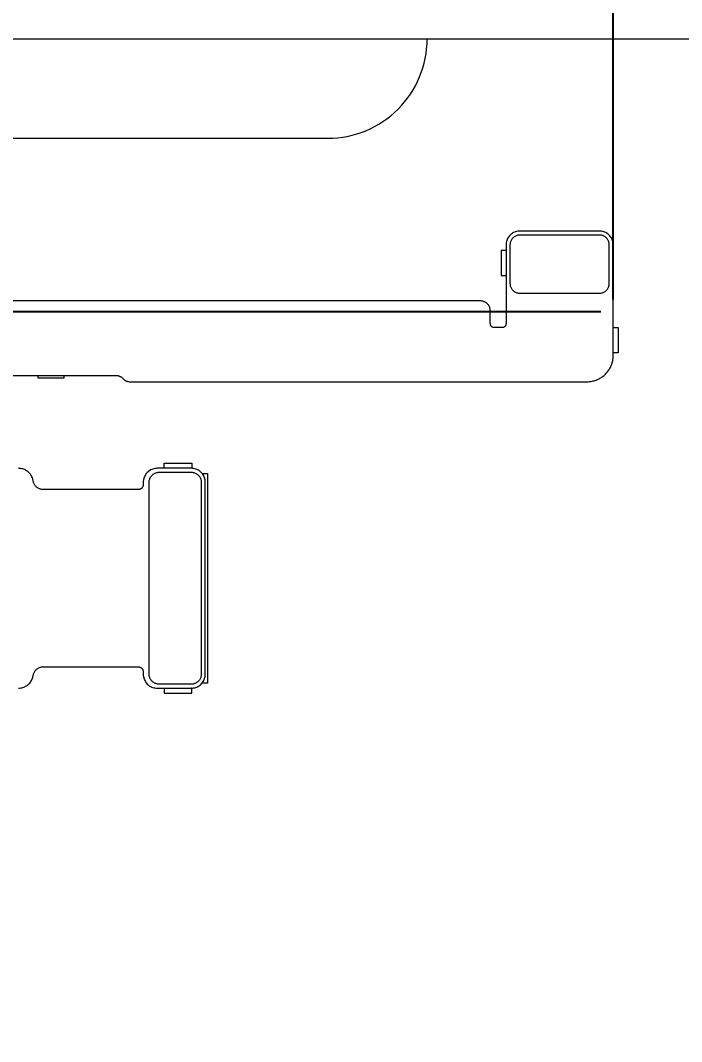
# Model space of a CAD drawing. Header units: millimetres. Extents: x 1863 to 2194, y 977 to 1295.
# Drawn here: x 1983.2 to 2016.5, y 1201.7 to 1253.1 of the extents above; entities that cross this region are included whole.
import ezdxf

# ---------------------------------------------------------------- set-up
doc = ezdxf.new("R2010")
doc.units = ezdxf.units.MM
doc.layers.add('05 Tray 實際版框', color=220, linetype='Continuous', lineweight=25)
doc.layers.add('2', color=7, linetype='Continuous', true_color=0xffffff)
doc.layers.add('BMLJ', color=4, linetype='Continuous')
doc.styles.get("Standard").update_dxf_attribs({"font": 'txt', "bigfont": 'gbcbig.shx'})
doc.dimstyles.new('ISO-25', dxfattribs={"dimtxt": 2.5, "dimasz": 2.5, "dimexe": 1.25, "dimexo": 0.625, "dimtad": 1, "dimtxsty": 'Standard', "dimcen": 2.5, "dimadec": 0, "dimazin": 0, "dimtfac": 1, "dimtmove": 0, "dimatfit": 3, "dimfxl": 1, "dimarcsym": 0})

# ---------------------------------------------------------------- blocks, each defined once
blk = doc.blocks.new('*D7')
at = {"layer": 'BMLJ', "color": 0, "lineweight": -2, "transparency": 16777216}
for p, q in [((2013.09, 1239.085), (2013.09, 1292.587)), ((2156.09, 1239.085), (2156.09, 1292.587)), ((2015.59, 1291.337), (2153.59, 1291.337))]:
    blk.add_line(p, q, dxfattribs=at)
at = {"layer": 'BMLJ', "color": 0, "transparency": 16777216}
for points in [[(2015.59, 1291.753), (2015.59, 1290.92), (2013.09, 1291.337)], [(2153.59, 1291.753), (2153.59, 1290.92), (2156.09, 1291.337)]]:
    blk.add_solid(points, dxfattribs=at)
at = {"layer": 'BMLJ', "color": 0, "transparency": 16777216, "insert": (2084.59, 1293.212), "char_height": 2.5, "attachment_point": 5}
blk.add_mtext('143', dxfattribs=at)
blk = doc.blocks.new('*D8')
at = {"layer": 'BMLJ', "color": 0, "lineweight": -2, "transparency": 16777216}
for p, q in [((2012.465, 1238.46), (1865.418, 1238.46)), ((1866.668, 1235.96), (1866.668, 1154.96)), ((2012.465, 1152.46), (1865.418, 1152.46))]:
    blk.add_line(p, q, dxfattribs=at)
at = {"layer": 'BMLJ', "color": 0, "transparency": 16777216}
for points in [[(1866.251, 1235.96), (1867.084, 1235.96), (1866.668, 1238.46)], [(1866.251, 1154.96), (1867.084, 1154.96), (1866.668, 1152.46)]]:
    blk.add_solid(points, dxfattribs=at)
at = {"layer": 'BMLJ', "color": 0, "transparency": 16777216, "insert": (1864.793, 1195.46), "char_height": 2.5, "attachment_point": 5, "rotation": 90}
blk.add_mtext('86', dxfattribs=at)

msp = doc.modelspace()

# ---------------------------------------------------------------- linework, layer by layer
at = {"layer": '05 Tray 實際版框', "lineweight": 0, "ltscale": 0.2}
msp.add_line((1903.966, 1252.203), (2003.716, 1252.203), dxfattribs=at)
msp.add_lwpolyline([(1953.716, 1252.203), (1953.716, 1252.201), (1953.716, 1252.201, 0.414214), (1958.716, 1247.201), (1998.716, 1247.201, 0.414214), (2003.716, 1252.201), (2003.716, 1252.203)], format="xyb", dxfattribs=at)
msp.add_lwpolyline([(2003.716, 1252.203), (2177.895, 1252.203)], dxfattribs=at)
at = {"layer": '2', "color": 35, "linetype": 'Continuous', "lineweight": 18}
for p, q in [((2007.689, 1241.548), (2007.439, 1241.548)), ((2007.439, 1241.548), (2007.439, 1240.286)), ((2007.439, 1240.286), (2007.689, 1240.286)), ((2013.088, 1237.667), (2013.339, 1237.667)), ((2013.339, 1237.667), (2013.339, 1236.405)), ((2013.339, 1236.405), (2013.088, 1236.405)), ((1984.14, 1235.115), (1984.14, 1235.263)), ((1985.427, 1235.115), (1984.14, 1235.115)), ((1985.427, 1235.263), (1985.427, 1235.115)), ((1990.473, 1230.584), (1990.473, 1230.834)), ((1990.473, 1230.834), (1991.873, 1230.834)), ((1991.873, 1230.834), (1991.873, 1230.584)), ((1992.396, 1230.317), (1992.663, 1230.317)), ((1992.663, 1230.317), (1992.663, 1219.758)), ((1992.663, 1219.758), (1992.377, 1219.758)), ((1990.473, 1219.514), (1990.473, 1219.264)), ((1990.473, 1219.264), (1991.873, 1219.264)), ((1991.873, 1219.514), (1991.848, 1219.514)), ((1991.873, 1219.264), (1991.873, 1219.514))]:
    msp.add_line(p, q, dxfattribs=at)
for points, degree in [([(2007.824, 1242.244), (2007.805, 1242.213), (2007.786, 1242.182), (2007.767, 1242.152)], 3), ([(2007.894, 1242.325), (2007.87, 1242.298), (2007.847, 1242.271), (2007.824, 1242.244)], 3), ([(2007.975, 1242.395), (2007.948, 1242.372), (2007.921, 1242.348), (2007.894, 1242.325)], 3), ([(2008.067, 1242.452), (2008.036, 1242.433), (2008.006, 1242.414), (2007.975, 1242.395)], 3), ([(2008.093, 1242.234), (2008.073, 1242.217), (2008.054, 1242.2), (2008.035, 1242.184)], 3), ([(2008.167, 1242.494), (2008.134, 1242.48), (2008.1, 1242.466), (2008.067, 1242.452)], 3), ([(2008.158, 1242.274), (2008.136, 1242.261), (2008.115, 1242.247), (2008.093, 1242.234)], 3), ([(2008.23, 1242.305), (2008.206, 1242.295), (2008.182, 1242.285), (2008.158, 1242.274)], 3), ([(2008.275, 1242.521), (2008.239, 1242.512), (2008.203, 1242.503), (2008.167, 1242.494)], 3), ([(2008.306, 1242.324), (2008.281, 1242.317), (2008.255, 1242.311), (2008.23, 1242.305)], 3), ([(2008.389, 1242.53), (2008.351, 1242.527), (2008.313, 1242.524), (2008.275, 1242.521)], 3), ([(2008.387, 1242.33), (2008.36, 1242.328), (2008.333, 1242.326), (2008.306, 1242.324)], 3), ([(2012.388, 1242.33), (2008.387, 1242.33)], 1), ([(2012.389, 1242.53), (2008.389, 1242.53)], 1), ([(2012.469, 1242.324), (2012.442, 1242.326), (2012.415, 1242.328), (2012.388, 1242.33)], 3), ([(2012.502, 1242.521), (2012.465, 1242.524), (2012.427, 1242.527), (2012.389, 1242.53)], 3), ([(2012.546, 1242.305), (2012.52, 1242.311), (2012.495, 1242.317), (2012.469, 1242.324)], 3), ([(2012.61, 1242.494), (2012.574, 1242.503), (2012.538, 1242.512), (2012.502, 1242.521)], 3), ([(2012.618, 1242.274), (2012.594, 1242.285), (2012.57, 1242.295), (2012.546, 1242.305)], 3), ([(2012.71, 1242.452), (2012.677, 1242.466), (2012.643, 1242.48), (2012.61, 1242.494)], 3), ([(2012.684, 1242.234), (2012.662, 1242.247), (2012.64, 1242.261), (2012.618, 1242.274)], 3), ([(2012.742, 1242.184), (2012.722, 1242.2), (2012.703, 1242.217), (2012.684, 1242.234)], 3), ([(2012.802, 1242.395), (2012.771, 1242.414), (2012.741, 1242.433), (2012.71, 1242.452)], 3), ([(2012.883, 1242.325), (2012.856, 1242.348), (2012.829, 1242.372), (2012.802, 1242.395)], 3), ([(2012.953, 1242.244), (2012.93, 1242.271), (2012.907, 1242.298), (2012.883, 1242.325)], 3), ([(2013.01, 1242.152), (2012.991, 1242.182), (2012.972, 1242.213), (2012.953, 1242.244)], 3), ([(2007.698, 1241.944), (2007.695, 1241.906), (2007.692, 1241.868), (2007.689, 1241.83)], 3), ([(2007.689, 1241.83), (2007.689, 1237.87)], 1), ([(2007.724, 1242.051), (2007.715, 1242.015), (2007.707, 1241.98), (2007.698, 1241.944)], 3), ([(2007.767, 1242.152), (2007.753, 1242.118), (2007.738, 1242.085), (2007.724, 1242.051)], 3), ([(2007.895, 1241.911), (2007.893, 1241.884), (2007.89, 1241.857), (2007.888, 1241.83)], 3), ([(2007.888, 1241.83), (2007.888, 1239.898)], 1), ([(2007.914, 1241.988), (2007.907, 1241.963), (2007.901, 1241.937), (2007.895, 1241.911)], 3), ([(2007.944, 1242.06), (2007.934, 1242.036), (2007.924, 1242.012), (2007.914, 1241.988)], 3), ([(2007.985, 1242.125), (2007.971, 1242.104), (2007.958, 1242.082), (2007.944, 1242.06)], 3), ([(2008.035, 1242.184), (2008.018, 1242.164), (2008.001, 1242.145), (2007.985, 1242.125)], 3), ([(2012.792, 1242.125), (2012.775, 1242.145), (2012.759, 1242.164), (2012.742, 1242.184)], 3), ([(2012.833, 1242.06), (2012.819, 1242.082), (2012.806, 1242.104), (2012.792, 1242.125)], 3), ([(2012.863, 1241.988), (2012.853, 1242.012), (2012.843, 1242.036), (2012.833, 1242.06)], 3), ([(2012.882, 1241.911), (2012.876, 1241.937), (2012.869, 1241.963), (2012.863, 1241.988)], 3), ([(2012.889, 1241.83), (2012.886, 1241.857), (2012.884, 1241.884), (2012.882, 1241.911)], 3), ([(2012.889, 1239.898), (2012.889, 1241.83)], 1), ([(2013.053, 1242.051), (2013.038, 1242.085), (2013.024, 1242.118), (2013.01, 1242.152)], 3), ([(2013.079, 1241.944), (2013.07, 1241.98), (2013.061, 1242.015), (2013.053, 1242.051)], 3), ([(2013.088, 1241.83), (2013.085, 1241.868), (2013.082, 1241.906), (2013.079, 1241.944)], 3), ([(2013.088, 1236.268), (2013.088, 1241.83)], 1), ([(2007.888, 1239.898), (2007.89, 1239.871), (2007.893, 1239.844), (2007.895, 1239.817)], 3), ([(2007.895, 1239.817), (2007.901, 1239.791), (2007.907, 1239.766), (2007.914, 1239.74)], 3), ([(2007.914, 1239.74), (2007.924, 1239.716), (2007.934, 1239.692), (2007.944, 1239.668)], 3), ([(2007.944, 1239.668), (2007.958, 1239.646), (2007.971, 1239.624), (2007.985, 1239.603)], 3), ([(2012.792, 1239.603), (2012.806, 1239.624), (2012.819, 1239.646), (2012.833, 1239.668)], 3), ([(2012.833, 1239.668), (2012.843, 1239.692), (2012.853, 1239.716), (2012.863, 1239.74)], 3), ([(2012.863, 1239.74), (2012.869, 1239.766), (2012.876, 1239.791), (2012.882, 1239.817)], 3), ([(2012.882, 1239.817), (2012.884, 1239.844), (2012.886, 1239.871), (2012.889, 1239.898)], 3), ([(2007.985, 1239.603), (2008.001, 1239.583), (2008.018, 1239.564), (2008.035, 1239.544)], 3), ([(2008.035, 1239.544), (2008.054, 1239.528), (2008.073, 1239.511), (2008.093, 1239.494)], 3), ([(2008.093, 1239.494), (2008.115, 1239.481), (2008.136, 1239.467), (2008.158, 1239.454)], 3), ([(2008.158, 1239.454), (2008.182, 1239.444), (2008.206, 1239.433), (2008.23, 1239.423)], 3), ([(2008.23, 1239.423), (2008.255, 1239.417), (2008.281, 1239.411), (2008.306, 1239.404)], 3), ([(2008.306, 1239.404), (2008.333, 1239.402), (2008.36, 1239.4), (2008.387, 1239.398)], 3), ([(2008.387, 1239.398), (2012.388, 1239.398)], 1), ([(2012.388, 1239.398), (2012.415, 1239.4), (2012.442, 1239.402), (2012.469, 1239.404)], 3), ([(2012.469, 1239.404), (2012.495, 1239.411), (2012.52, 1239.417), (2012.546, 1239.423)], 3), ([(2012.546, 1239.423), (2012.57, 1239.433), (2012.594, 1239.444), (2012.618, 1239.454)], 3), ([(2012.618, 1239.454), (2012.64, 1239.467), (2012.662, 1239.481), (2012.684, 1239.494)], 3), ([(2012.684, 1239.494), (2012.703, 1239.511), (2012.722, 1239.528), (2012.742, 1239.544)], 3), ([(2012.742, 1239.544), (2012.759, 1239.564), (2012.775, 1239.583), (2012.792, 1239.603)], 3), ([(2006.397, 1239.014), (1931.618, 1239.014)], 1), ([(2006.478, 1239.007), (2006.451, 1239.01), (2006.424, 1239.012), (2006.397, 1239.014)], 3), ([(2006.555, 1238.988), (2006.529, 1238.995), (2006.504, 1239.001), (2006.478, 1239.007)], 3), ([(2006.627, 1238.958), (2006.603, 1238.968), (2006.579, 1238.978), (2006.555, 1238.988)], 3), ([(2006.692, 1238.917), (2006.67, 1238.931), (2006.649, 1238.945), (2006.627, 1238.958)], 3), ([(2006.75, 1238.868), (2006.731, 1238.884), (2006.712, 1238.901), (2006.692, 1238.917)], 3), ([(2006.8, 1238.809), (2006.784, 1238.829), (2006.767, 1238.848), (2006.75, 1238.868)], 3), ([(2006.841, 1238.744), (2006.828, 1238.766), (2006.814, 1238.787), (2006.8, 1238.809)], 3), ([(2006.871, 1238.672), (2006.861, 1238.696), (2006.851, 1238.72), (2006.841, 1238.744)], 3), ([(2006.89, 1238.595), (2006.884, 1238.621), (2006.878, 1238.646), (2006.871, 1238.672)], 3), ([(2006.897, 1238.514), (2006.895, 1238.541), (2006.893, 1238.568), (2006.89, 1238.595)], 3), ([(2006.897, 1237.867), (2006.897, 1238.514)], 1), ([(2006.9, 1237.835), (2006.899, 1237.845), (2006.898, 1237.856), (2006.897, 1237.867)], 3), ([(2006.907, 1237.804), (2006.905, 1237.814), (2006.902, 1237.824), (2006.9, 1237.835)], 3), ([(2006.919, 1237.775), (2006.915, 1237.785), (2006.911, 1237.794), (2006.907, 1237.804)], 3), ([(2006.935, 1237.749), (2006.93, 1237.758), (2006.925, 1237.766), (2006.919, 1237.775)], 3), ([(2006.955, 1237.726), (2006.949, 1237.733), (2006.942, 1237.741), (2006.935, 1237.749)], 3), ([(2006.979, 1237.706), (2006.971, 1237.712), (2006.963, 1237.719), (2006.955, 1237.726)], 3), ([(2007.005, 1237.689), (2006.996, 1237.695), (2006.987, 1237.7), (2006.979, 1237.706)], 3), ([(2007.033, 1237.677), (2007.024, 1237.681), (2007.014, 1237.685), (2007.005, 1237.689)], 3), ([(2007.064, 1237.67), (2007.054, 1237.672), (2007.043, 1237.675), (2007.033, 1237.677)], 3), ([(2007.096, 1237.667), (2007.085, 1237.668), (2007.075, 1237.669), (2007.064, 1237.67)], 3), ([(2007.488, 1237.667), (2007.096, 1237.667)], 1), ([(2007.519, 1237.669), (2007.509, 1237.669), (2007.499, 1237.668), (2007.488, 1237.667)], 3), ([(2007.548, 1237.676), (2007.538, 1237.674), (2007.529, 1237.672), (2007.519, 1237.669)], 3), ([(2007.576, 1237.687), (2007.566, 1237.683), (2007.557, 1237.68), (2007.548, 1237.676)], 3), ([(2007.601, 1237.702), (2007.593, 1237.697), (2007.584, 1237.692), (2007.576, 1237.687)], 3), ([(2007.624, 1237.72), (2007.616, 1237.714), (2007.609, 1237.708), (2007.601, 1237.702)], 3), ([(2007.644, 1237.741), (2007.637, 1237.734), (2007.63, 1237.727), (2007.624, 1237.72)], 3), ([(2007.661, 1237.765), (2007.655, 1237.757), (2007.649, 1237.749), (2007.644, 1237.741)], 3), ([(2007.674, 1237.791), (2007.669, 1237.782), (2007.665, 1237.774), (2007.661, 1237.765)], 3), ([(2007.683, 1237.82), (2007.68, 1237.81), (2007.677, 1237.801), (2007.674, 1237.791)], 3), ([(2007.688, 1237.85), (2007.686, 1237.84), (2007.685, 1237.83), (2007.683, 1237.82)], 3), ([(2007.689, 1237.87), (2007.688, 1237.85)], 1), ([(2013.071, 1236.053), (2013.077, 1236.125), (2013.082, 1236.197), (2013.088, 1236.268)], 3), ([(2012.832, 1235.484), (2012.868, 1235.542), (2012.904, 1235.6), (2012.94, 1235.658)], 3), ([(2012.94, 1235.658), (2012.967, 1235.721), (2012.994, 1235.785), (2013.02, 1235.848)], 3), ([(2013.02, 1235.848), (2013.037, 1235.917), (2013.054, 1235.985), (2013.071, 1236.053)], 3), ([(1966.396, 1235.263), (1988.034, 1235.263)], 1), ([(1988.034, 1235.263), (1988.048, 1235.262), (1988.062, 1235.262), (1988.076, 1235.261)], 3), ([(1988.076, 1235.261), (1988.09, 1235.26), (1988.103, 1235.258), (1988.117, 1235.256)], 3), ([(1988.117, 1235.256), (1988.13, 1235.253), (1988.144, 1235.25), (1988.157, 1235.248)], 3), ([(1988.157, 1235.248), (1988.17, 1235.244), (1988.184, 1235.24), (1988.197, 1235.236)], 3), ([(1988.197, 1235.236), (1988.21, 1235.231), (1988.222, 1235.226), (1988.235, 1235.221)], 3), ([(1988.235, 1235.221), (1988.247, 1235.215), (1988.26, 1235.209), (1988.272, 1235.203)], 3), ([(1988.272, 1235.203), (1988.284, 1235.196), (1988.295, 1235.189), (1988.307, 1235.182)], 3), ([(1988.307, 1235.182), (1988.318, 1235.174), (1988.33, 1235.166), (1988.341, 1235.158)], 3), ([(1988.341, 1235.158), (1988.351, 1235.149), (1988.362, 1235.14), (1988.373, 1235.131)], 3), ([(1988.373, 1235.131), (1988.383, 1235.121), (1988.392, 1235.111), (1988.402, 1235.101)], 3), ([(1988.402, 1235.101), (1988.412, 1235.091), (1988.422, 1235.082), (1988.432, 1235.072)], 3), ([(1988.432, 1235.072), (1988.442, 1235.063), (1988.453, 1235.054), (1988.463, 1235.045)], 3), ([(1988.463, 1235.045), (1988.475, 1235.037), (1988.486, 1235.029), (1988.497, 1235.021)], 3), ([(2012.18, 1235.007), (2012.243, 1235.034), (2012.307, 1235.061), (2012.37, 1235.088)], 3), ([(2012.37, 1235.088), (2012.428, 1235.124), (2012.486, 1235.16), (2012.544, 1235.196)], 3), ([(2012.544, 1235.196), (2012.596, 1235.24), (2012.648, 1235.284), (2012.699, 1235.329)], 3), ([(2012.699, 1235.329), (2012.743, 1235.38), (2012.788, 1235.432), (2012.832, 1235.484)], 3), ([(1988.497, 1235.021), (1988.509, 1235.014), (1988.521, 1235.007), (1988.532, 1235)], 3), ([(1988.532, 1235), (1988.545, 1234.994), (1988.557, 1234.988), (1988.569, 1234.982)], 3), ([(1988.569, 1234.982), (1988.582, 1234.977), (1988.595, 1234.972), (1988.608, 1234.967)], 3), ([(1988.608, 1234.967), (1988.621, 1234.963), (1988.634, 1234.959), (1988.647, 1234.955)], 3), ([(1988.647, 1234.955), (1988.661, 1234.952), (1988.674, 1234.949), (1988.688, 1234.946)], 3), ([(1988.688, 1234.946), (1988.701, 1234.945), (1988.715, 1234.943), (1988.729, 1234.941)], 3), ([(1988.729, 1234.941), (1988.743, 1234.941), (1988.757, 1234.94), (1988.771, 1234.939)], 3), ([(1988.771, 1234.939), (2011.76, 1234.939)], 1), ([(2011.76, 1234.939), (2011.832, 1234.945), (2011.904, 1234.951), (2011.975, 1234.957)], 3), ([(2011.975, 1234.957), (2012.044, 1234.974), (2012.112, 1234.99), (2012.18, 1235.007)], 3), ([(1983.253, 1230.576), (1983.216, 1230.579), (1983.18, 1230.581), (1983.143, 1230.584)], 3), ([(1983.358, 1230.553), (1983.323, 1230.56), (1983.288, 1230.568), (1983.253, 1230.576)], 3), ([(1983.457, 1230.515), (1983.424, 1230.528), (1983.391, 1230.54), (1983.358, 1230.553)], 3), ([(1983.55, 1230.464), (1983.519, 1230.481), (1983.488, 1230.498), (1983.457, 1230.515)], 3), ([(1983.634, 1230.401), (1983.606, 1230.422), (1983.578, 1230.443), (1983.55, 1230.464)], 3), ([(1983.708, 1230.327), (1983.683, 1230.352), (1983.658, 1230.377), (1983.634, 1230.401)], 3), ([(1989.71, 1230.449), (1989.683, 1230.426), (1989.656, 1230.402), (1989.628, 1230.379)], 3), ([(1989.802, 1230.506), (1989.771, 1230.487), (1989.741, 1230.468), (1989.71, 1230.449)], 3), ([(1989.902, 1230.548), (1989.869, 1230.534), (1989.835, 1230.52), (1989.802, 1230.506)], 3), ([(1990.01, 1230.575), (1989.974, 1230.566), (1989.938, 1230.557), (1989.902, 1230.548)], 3), ([(1990.124, 1230.584), (1990.086, 1230.581), (1990.048, 1230.578), (1990.01, 1230.575)], 3), ([(1991.848, 1230.584), (1990.124, 1230.584)], 1), ([(1991.962, 1230.575), (1991.924, 1230.578), (1991.886, 1230.581), (1991.848, 1230.584)], 3), ([(1991.873, 1230.584), (1991.852, 1230.584)], 1), ([(1992.07, 1230.548), (1992.034, 1230.557), (1991.998, 1230.566), (1991.962, 1230.575)], 3), ([(1992.17, 1230.506), (1992.137, 1230.52), (1992.103, 1230.534), (1992.07, 1230.548)], 3), ([(1992.262, 1230.449), (1992.231, 1230.468), (1992.201, 1230.487), (1992.17, 1230.506)], 3), ([(1992.343, 1230.379), (1992.316, 1230.402), (1992.289, 1230.426), (1992.262, 1230.449)], 3), ([(1983.772, 1230.243), (1983.75, 1230.271), (1983.729, 1230.299), (1983.708, 1230.327)], 3), ([(1983.823, 1230.15), (1983.806, 1230.181), (1983.789, 1230.212), (1983.772, 1230.243)], 3), ([(1983.861, 1230.05), (1983.848, 1230.083), (1983.836, 1230.117), (1983.823, 1230.15)], 3), ([(1983.885, 1229.942), (1983.877, 1229.978), (1983.869, 1230.014), (1983.861, 1230.05)], 3), ([(1983.901, 1229.87), (1983.895, 1229.894), (1983.89, 1229.918), (1983.885, 1229.942)], 3), ([(1989.433, 1229.997), (1989.429, 1229.96), (1989.426, 1229.922), (1989.423, 1229.884)], 3), ([(1989.459, 1230.105), (1989.45, 1230.069), (1989.441, 1230.033), (1989.433, 1229.997)], 3), ([(1989.502, 1230.206), (1989.487, 1230.172), (1989.473, 1230.139), (1989.459, 1230.105)], 3), ([(1989.558, 1230.297), (1989.539, 1230.267), (1989.521, 1230.236), (1989.502, 1230.206)], 3), ([(1989.628, 1230.379), (1989.605, 1230.352), (1989.582, 1230.325), (1989.558, 1230.297)], 3), ([(1989.722, 1229.884), (1989.725, 1229.911), (1989.727, 1229.938), (1989.729, 1229.965)], 3), ([(1989.729, 1229.965), (1989.735, 1229.991), (1989.742, 1230.016), (1989.748, 1230.042)], 3), ([(1989.748, 1230.042), (1989.758, 1230.066), (1989.768, 1230.09), (1989.778, 1230.114)], 3), ([(1989.778, 1230.114), (1989.792, 1230.136), (1989.805, 1230.158), (1989.819, 1230.179)], 3), ([(1989.819, 1230.179), (1989.836, 1230.199), (1989.852, 1230.218), (1989.869, 1230.238)], 3), ([(1989.869, 1230.238), (1989.888, 1230.254), (1989.908, 1230.271), (1989.927, 1230.288)], 3), ([(1989.927, 1230.288), (1989.949, 1230.301), (1989.971, 1230.315), (1989.993, 1230.328)], 3), ([(1989.993, 1230.328), (1990.017, 1230.338), (1990.041, 1230.349), (1990.065, 1230.359)], 3), ([(1990.065, 1230.359), (1990.091, 1230.365), (1990.116, 1230.371), (1990.142, 1230.378)], 3), ([(1990.142, 1230.378), (1990.169, 1230.38), (1990.196, 1230.382), (1990.223, 1230.384)], 3), ([(1990.223, 1230.384), (1991.848, 1230.384)], 1), ([(1991.848, 1230.384), (1991.875, 1230.382), (1991.902, 1230.38), (1991.929, 1230.378)], 3), ([(1991.929, 1230.378), (1991.955, 1230.371), (1991.981, 1230.365), (1992.006, 1230.359)], 3), ([(1992.006, 1230.359), (1992.03, 1230.349), (1992.054, 1230.338), (1992.078, 1230.328)], 3), ([(1992.078, 1230.328), (1992.1, 1230.315), (1992.122, 1230.301), (1992.143, 1230.288)], 3), ([(1992.143, 1230.288), (1992.163, 1230.271), (1992.182, 1230.254), (1992.201, 1230.238)], 3), ([(1992.201, 1230.238), (1992.218, 1230.218), (1992.235, 1230.199), (1992.251, 1230.179)], 3), ([(1992.251, 1230.179), (1992.265, 1230.158), (1992.278, 1230.136), (1992.292, 1230.114)], 3), ([(1992.292, 1230.114), (1992.302, 1230.09), (1992.312, 1230.066), (1992.322, 1230.042)], 3), ([(1992.322, 1230.042), (1992.328, 1230.016), (1992.334, 1229.991), (1992.341, 1229.965)], 3), ([(1992.341, 1229.965), (1992.343, 1229.938), (1992.345, 1229.911), (1992.347, 1229.884)], 3), ([(1992.413, 1230.297), (1992.39, 1230.325), (1992.367, 1230.352), (1992.343, 1230.379)], 3), ([(1992.47, 1230.206), (1992.451, 1230.236), (1992.432, 1230.267), (1992.413, 1230.297)], 3), ([(1992.513, 1230.105), (1992.499, 1230.139), (1992.484, 1230.172), (1992.47, 1230.206)], 3), ([(1992.539, 1229.997), (1992.53, 1230.033), (1992.522, 1230.069), (1992.513, 1230.105)], 3), ([(1992.548, 1229.884), (1992.545, 1229.922), (1992.542, 1229.96), (1992.539, 1229.997)], 3), ([(1983.926, 1229.803), (1983.918, 1229.826), (1983.909, 1229.848), (1983.901, 1229.87)], 3), ([(1983.961, 1229.741), (1983.949, 1229.762), (1983.938, 1229.783), (1983.926, 1229.803)], 3), ([(1984.003, 1229.685), (1983.989, 1229.704), (1983.975, 1229.723), (1983.961, 1229.741)], 3), ([(1984.053, 1229.636), (1984.036, 1229.652), (1984.02, 1229.669), (1984.003, 1229.685)], 3), ([(1984.109, 1229.594), (1984.09, 1229.608), (1984.072, 1229.622), (1984.053, 1229.636)], 3), ([(1984.17, 1229.56), (1984.15, 1229.571), (1984.129, 1229.583), (1984.109, 1229.594)], 3), ([(1984.237, 1229.535), (1984.214, 1229.543), (1984.192, 1229.552), (1984.17, 1229.56)], 3), ([(1984.307, 1229.519), (1984.283, 1229.524), (1984.26, 1229.53), (1984.237, 1229.535)], 3), ([(1984.38, 1229.514), (1984.355, 1229.516), (1984.331, 1229.517), (1984.307, 1229.519)], 3), ([(1989.173, 1229.514), (1984.38, 1229.514)], 1), ([(1989.214, 1229.517), (1989.2, 1229.516), (1989.187, 1229.515), (1989.173, 1229.514)], 3), ([(1989.252, 1229.527), (1989.24, 1229.523), (1989.227, 1229.52), (1989.214, 1229.517)], 3), ([(1989.288, 1229.542), (1989.276, 1229.537), (1989.264, 1229.532), (1989.252, 1229.527)], 3), ([(1989.321, 1229.562), (1989.31, 1229.555), (1989.299, 1229.549), (1989.288, 1229.542)], 3), ([(1989.35, 1229.587), (1989.34, 1229.579), (1989.331, 1229.57), (1989.321, 1229.562)], 3), ([(1989.375, 1229.616), (1989.367, 1229.607), (1989.358, 1229.597), (1989.35, 1229.587)], 3), ([(1989.395, 1229.649), (1989.389, 1229.638), (1989.382, 1229.627), (1989.375, 1229.616)], 3), ([(1989.411, 1229.685), (1989.406, 1229.673), (1989.401, 1229.661), (1989.395, 1229.649)], 3), ([(1989.42, 1229.723), (1989.417, 1229.711), (1989.414, 1229.698), (1989.411, 1229.685)], 3), ([(1989.423, 1229.764), (1989.422, 1229.75), (1989.421, 1229.737), (1989.42, 1229.723)], 3), ([(1989.423, 1229.884), (1989.423, 1229.764)], 1), ([(1989.722, 1220.214), (1989.722, 1229.884)], 1), ([(1992.347, 1229.884), (1992.347, 1220.214)], 1), ([(1992.548, 1220.214), (1992.548, 1229.884)], 1), ([(1983.861, 1220.049), (1983.869, 1220.084), (1983.877, 1220.12), (1983.885, 1220.156)], 3), ([(1983.885, 1220.156), (1983.89, 1220.18), (1983.895, 1220.204), (1983.901, 1220.228)], 3), ([(1983.901, 1220.228), (1983.909, 1220.25), (1983.918, 1220.273), (1983.926, 1220.295)], 3), ([(1983.926, 1220.295), (1983.938, 1220.316), (1983.949, 1220.336), (1983.961, 1220.357)], 3), ([(1983.961, 1220.357), (1983.975, 1220.376), (1983.989, 1220.394), (1984.003, 1220.413)], 3), ([(1984.003, 1220.413), (1984.02, 1220.429), (1984.036, 1220.446), (1984.053, 1220.462)], 3), ([(1984.053, 1220.462), (1984.072, 1220.476), (1984.09, 1220.49), (1984.109, 1220.504)], 3), ([(1984.109, 1220.504), (1984.129, 1220.515), (1984.15, 1220.527), (1984.17, 1220.538)], 3), ([(1984.17, 1220.538), (1984.192, 1220.546), (1984.214, 1220.555), (1984.237, 1220.563)], 3), ([(1984.237, 1220.563), (1984.26, 1220.568), (1984.283, 1220.574), (1984.307, 1220.579)], 3), ([(1984.307, 1220.579), (1984.331, 1220.58), (1984.355, 1220.582), (1984.38, 1220.584)], 3), ([(1984.38, 1220.584), (1989.173, 1220.584)], 1), ([(1989.173, 1220.584), (1989.187, 1220.583), (1989.2, 1220.582), (1989.214, 1220.581)], 3), ([(1989.214, 1220.581), (1989.227, 1220.578), (1989.24, 1220.574), (1989.252, 1220.571)], 3), ([(1989.252, 1220.571), (1989.264, 1220.566), (1989.276, 1220.561), (1989.288, 1220.556)], 3), ([(1989.288, 1220.556), (1989.299, 1220.549), (1989.31, 1220.543), (1989.321, 1220.536)], 3), ([(1989.321, 1220.536), (1989.331, 1220.528), (1989.34, 1220.519), (1989.35, 1220.511)], 3), ([(1989.35, 1220.511), (1989.358, 1220.501), (1989.367, 1220.491), (1989.375, 1220.482)], 3), ([(1989.375, 1220.482), (1989.382, 1220.471), (1989.389, 1220.46), (1989.395, 1220.449)], 3), ([(1989.395, 1220.449), (1989.401, 1220.437), (1989.406, 1220.425), (1989.411, 1220.413)], 3), ([(1989.411, 1220.413), (1989.414, 1220.4), (1989.417, 1220.387), (1989.42, 1220.375)], 3), ([(1989.42, 1220.375), (1989.421, 1220.361), (1989.422, 1220.348), (1989.423, 1220.334)], 3), ([(1989.423, 1220.334), (1989.423, 1220.214)], 1), ([(1989.423, 1220.214), (1989.426, 1220.176), (1989.429, 1220.138), (1989.433, 1220.101)], 3), ([(1989.729, 1220.133), (1989.727, 1220.16), (1989.725, 1220.187), (1989.722, 1220.214)], 3), ([(1989.748, 1220.056), (1989.742, 1220.082), (1989.735, 1220.107), (1989.729, 1220.133)], 3), ([(1992.341, 1220.133), (1992.334, 1220.107), (1992.328, 1220.082), (1992.322, 1220.056)], 3), ([(1992.347, 1220.214), (1992.345, 1220.187), (1992.343, 1220.16), (1992.341, 1220.133)], 3), ([(1992.539, 1220.101), (1992.542, 1220.138), (1992.545, 1220.176), (1992.548, 1220.214)], 3), ([(1983.457, 1219.583), (1983.488, 1219.6), (1983.519, 1219.617), (1983.55, 1219.634)], 3), ([(1983.55, 1219.634), (1983.578, 1219.655), (1983.606, 1219.676), (1983.634, 1219.697)], 3), ([(1983.634, 1219.697), (1983.658, 1219.722), (1983.683, 1219.746), (1983.708, 1219.771)], 3), ([(1983.708, 1219.771), (1983.729, 1219.799), (1983.75, 1219.827), (1983.772, 1219.855)], 3), ([(1983.772, 1219.855), (1983.789, 1219.886), (1983.806, 1219.917), (1983.823, 1219.948)], 3), ([(1983.823, 1219.948), (1983.836, 1219.981), (1983.848, 1220.015), (1983.861, 1220.049)], 3), ([(1989.433, 1220.101), (1989.441, 1220.065), (1989.45, 1220.029), (1989.459, 1219.993)], 3), ([(1989.459, 1219.993), (1989.473, 1219.959), (1989.487, 1219.926), (1989.502, 1219.892)], 3), ([(1989.502, 1219.892), (1989.521, 1219.862), (1989.539, 1219.831), (1989.558, 1219.801)], 3), ([(1989.558, 1219.801), (1989.582, 1219.774), (1989.605, 1219.746), (1989.628, 1219.719)], 3), ([(1989.628, 1219.719), (1989.656, 1219.696), (1989.683, 1219.672), (1989.71, 1219.649)], 3), ([(1989.71, 1219.649), (1989.741, 1219.63), (1989.771, 1219.611), (1989.802, 1219.592)], 3), ([(1989.778, 1219.985), (1989.768, 1220.008), (1989.758, 1220.032), (1989.748, 1220.056)], 3), ([(1989.819, 1219.919), (1989.805, 1219.941), (1989.792, 1219.963), (1989.778, 1219.985)], 3), ([(1989.869, 1219.861), (1989.852, 1219.88), (1989.836, 1219.9), (1989.819, 1219.919)], 3), ([(1989.927, 1219.811), (1989.908, 1219.828), (1989.888, 1219.844), (1989.869, 1219.861)], 3), ([(1989.993, 1219.77), (1989.971, 1219.784), (1989.949, 1219.797), (1989.927, 1219.811)], 3), ([(1990.065, 1219.74), (1990.041, 1219.75), (1990.017, 1219.76), (1989.993, 1219.77)], 3), ([(1990.142, 1219.721), (1990.116, 1219.727), (1990.091, 1219.734), (1990.065, 1219.74)], 3), ([(1990.223, 1219.715), (1990.196, 1219.717), (1990.169, 1219.719), (1990.142, 1219.721)], 3), ([(1991.848, 1219.715), (1990.223, 1219.715)], 1), ([(1991.929, 1219.721), (1991.902, 1219.719), (1991.875, 1219.717), (1991.848, 1219.715)], 3), ([(1992.006, 1219.74), (1991.981, 1219.734), (1991.955, 1219.727), (1991.929, 1219.721)], 3), ([(1992.078, 1219.77), (1992.054, 1219.76), (1992.03, 1219.75), (1992.006, 1219.74)], 3), ([(1992.143, 1219.811), (1992.122, 1219.797), (1992.1, 1219.784), (1992.078, 1219.77)], 3), ([(1992.201, 1219.861), (1992.182, 1219.844), (1992.163, 1219.828), (1992.143, 1219.811)], 3), ([(1992.17, 1219.592), (1992.201, 1219.611), (1992.231, 1219.63), (1992.262, 1219.649)], 3), ([(1992.251, 1219.919), (1992.235, 1219.9), (1992.218, 1219.88), (1992.201, 1219.861)], 3), ([(1992.292, 1219.985), (1992.278, 1219.963), (1992.265, 1219.941), (1992.251, 1219.919)], 3), ([(1992.262, 1219.649), (1992.289, 1219.672), (1992.316, 1219.696), (1992.343, 1219.719)], 3), ([(1992.322, 1220.056), (1992.312, 1220.032), (1992.302, 1220.008), (1992.292, 1219.985)], 3), ([(1992.343, 1219.719), (1992.367, 1219.746), (1992.39, 1219.774), (1992.413, 1219.801)], 3), ([(1992.413, 1219.801), (1992.432, 1219.831), (1992.451, 1219.862), (1992.47, 1219.892)], 3), ([(1992.47, 1219.892), (1992.484, 1219.926), (1992.499, 1219.959), (1992.513, 1219.993)], 3), ([(1992.513, 1219.993), (1992.522, 1220.029), (1992.53, 1220.065), (1992.539, 1220.101)], 3), ([(1983.143, 1219.514), (1983.18, 1219.517), (1983.216, 1219.519), (1983.253, 1219.522)], 3), ([(1983.253, 1219.522), (1983.288, 1219.53), (1983.323, 1219.538), (1983.358, 1219.546)], 3), ([(1983.358, 1219.546), (1983.391, 1219.558), (1983.424, 1219.571), (1983.457, 1219.583)], 3), ([(1989.802, 1219.592), (1989.835, 1219.578), (1989.869, 1219.564), (1989.902, 1219.55)], 3), ([(1989.902, 1219.55), (1989.938, 1219.541), (1989.974, 1219.532), (1990.01, 1219.523)], 3), ([(1990.01, 1219.523), (1990.048, 1219.52), (1990.086, 1219.517), (1990.124, 1219.514)], 3), ([(1990.124, 1219.514), (1991.848, 1219.514)], 1), ([(1991.848, 1219.514), (1991.886, 1219.517), (1991.924, 1219.52), (1991.962, 1219.523)], 3), ([(1991.962, 1219.523), (1991.998, 1219.532), (1992.034, 1219.541), (1992.07, 1219.55)], 3), ([(1992.07, 1219.55), (1992.103, 1219.564), (1992.137, 1219.578), (1992.17, 1219.592)], 3)]:
    msp.add_open_spline(points, degree=degree, dxfattribs=at)

# ---------------------------------------------------------------- dimensions: what is measured, and where the dimension line sits
at = {"layer": 'BMLJ'}
dim = msp.add_linear_dim(base=(2156.09, 1291.337), p1=(2013.09, 1238.46), p2=(2156.09, 1238.46), dimstyle='ISO-25', dxfattribs=at)
dim.commit()
dim.dimension.update_dxf_attribs({"geometry": '*D7', "text_midpoint": (2084.59, 1293.212)})
dim = msp.add_linear_dim(base=(1866.668, 1152.46), p1=(2013.09, 1238.46), p2=(2013.09, 1152.46), angle=90, dimstyle='ISO-25', dxfattribs=at)
dim.commit()
dim.dimension.update_dxf_attribs({"geometry": '*D8', "text_midpoint": (1864.793, 1195.46)})

doc.saveas('drawing.dxf')
